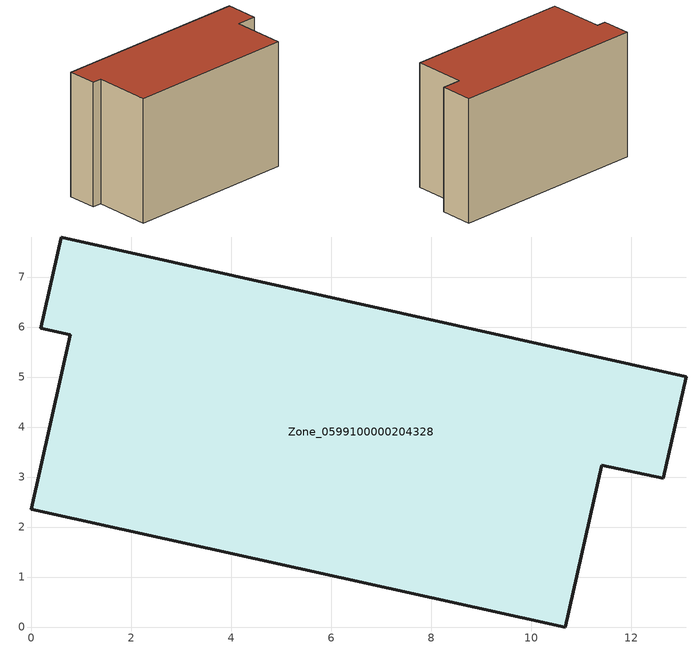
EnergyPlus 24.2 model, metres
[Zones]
Zone_0599100000204328
 floor ground (C_G): 0.19,5.97 0.6,7.8 13.1,5.01 12.64,2.97 11.41,3.24 10.68,0 0,2.35 0.78,5.84 z0
 wall outside (C_F): 0.6,7.8 0.19,5.97 0.78,5.84 0,2.35 10.68,0 11.41,3.24 12.64,2.97 13.1,5.01 0.6,7.8 z0:8.05
 roof outside (C_R): 12.64,2.97 13.1,5.01 0.6,7.8 0.19,5.97 0.78,5.84 0,2.35 10.68,0 11.41,3.24 z8.05
[BUILDING]
Pand.0599100000204328: North Axis=0; Terrain=City; Loads Convergence Tolerance Value=0.04; Temperature Convergence Tolerance Value=0.4; Solar Distribution=FullExterior; Maximum Number of Warmup Days=25; Minimum Number of Warmup Days=1
[Site:Location]
Rotterdam.The.Hague.AP_ZH_NLD Design_Conditions: Latitude=51.96; Longitude=4.45; Time Zone=1; Elevation=-4.5
[SITE:GROUNDTEMPERATURE:BUILDINGSURFACE]
18, 18, 18, 18, 18, 18, 18, 18, 18, 18, 18, 18
[MATERIAL] Thermal Absorptance=0.9; Solar Absorptance=0.7; Visible Absorptance=0.7
Name | Roughness | Thickness | Conductivity | Density | Specific Heat
G.TI.1975-1991 | MediumSmooth | 0.15 | 0.288461 | 540 | 1210
F.TI.1975-1991 | Rough | 0.3 | 0.230769 | 1920 | 840
R.TI.1975-1991 | MediumRough | 0.2 | 0.153846 | 1500 | 1000
[CONSTRUCTION]
C_G: G.TI.1975-1991
C_F: F.TI.1975-1991
C_R: R.TI.1975-1991
[ZONE]
Zone_0599100000204328: Type=1; Multiplier=1; Ceiling Height=Autocalculate; Volume=Autocalculate; Floor Area=autocalculate; Part of Total Floor Area=Yes
[ZONEINFILTRATION:DESIGNFLOWRATE]
Infil_Zone_0599100000204328: Zone or ZoneList or Space or SpaceList=Zone_0599100000204328; Schedule=AlwaysOn; Design Flow Rate Calculation Method=Flow/Area; Flow Rate per Floor Area=0.003; Constant Term Coefficient=1; Temperature Term Coefficient=0; Velocity Term Coefficient=0; Velocity Squared Term Coefficient=0
[HVACTEMPLATE:ZONE:IDEALLOADSAIRSYSTEM]
Zone_0599100000204328: Maximum Heating Supply Air Temperature=50; Minimum Cooling Supply Air Temperature=13; Maximum Heating Supply Air Humidity Ratio=0.0156; Minimum Cooling Supply Air Humidity Ratio=0.0077; Heating Limit=NoLimit; Cooling Limit=NoLimit; Dehumidification Control Type=ConstantSensibleHeatRatio; Cooling Sensible Heat Ratio=0.7; Dehumidification Setpoint=60; Humidification Control Type=None; Humidification Setpoint=30; Outdoor Air Method=None; Outdoor Air Flow Rate per Person=0.00944; Outdoor Air Flow Rate per Zone Floor Area=0; Outdoor Air Flow Rate per Zone=0; Demand Controlled Ventilation Type=None; Outdoor Air Economizer Type=NoEconomizer; Heat Recovery Type=None; Sensible Heat Recovery Effectiveness=0.7; Latent Heat Recovery Effectiveness=0.65
[ZONECONTROL:THERMOSTAT]
ThermostatControl_Zone_0599100000204328: Zone or ZoneList=Zone_0599100000204328; Control Type Schedule=DualSetpointControlType; Control 1=Thermostat_Zone_0599100000204328; Temperature Difference Between Cutout And Setpoint=0
[THERMOSTATSETPOINT:DUALSETPOINT]
Thermostat_Zone_0599100000204328: Heating Setpoint Temperature Schedule=HeatingSetpoint_Zone_0599100000204328; Cooling Setpoint Temperature Schedule=CoolingSetpoint_Zone_0599100000204328
[SCHEDULE:COMPACT]
HeatingSetpoint_Zone_0599100000204328: Through: 12/31, For: AllDays, Until: 24:00, 21
CoolingSetpoint_Zone_0599100000204328: Through: 12/31, For: AllDays, Until: 24:00, 24
DualSetpointControlType: Through: 12/31, For: AllDays, Until: 24:00, 4
AlwaysOn: Through: 12/31, For: AllDays, Until: 24:00, 1
